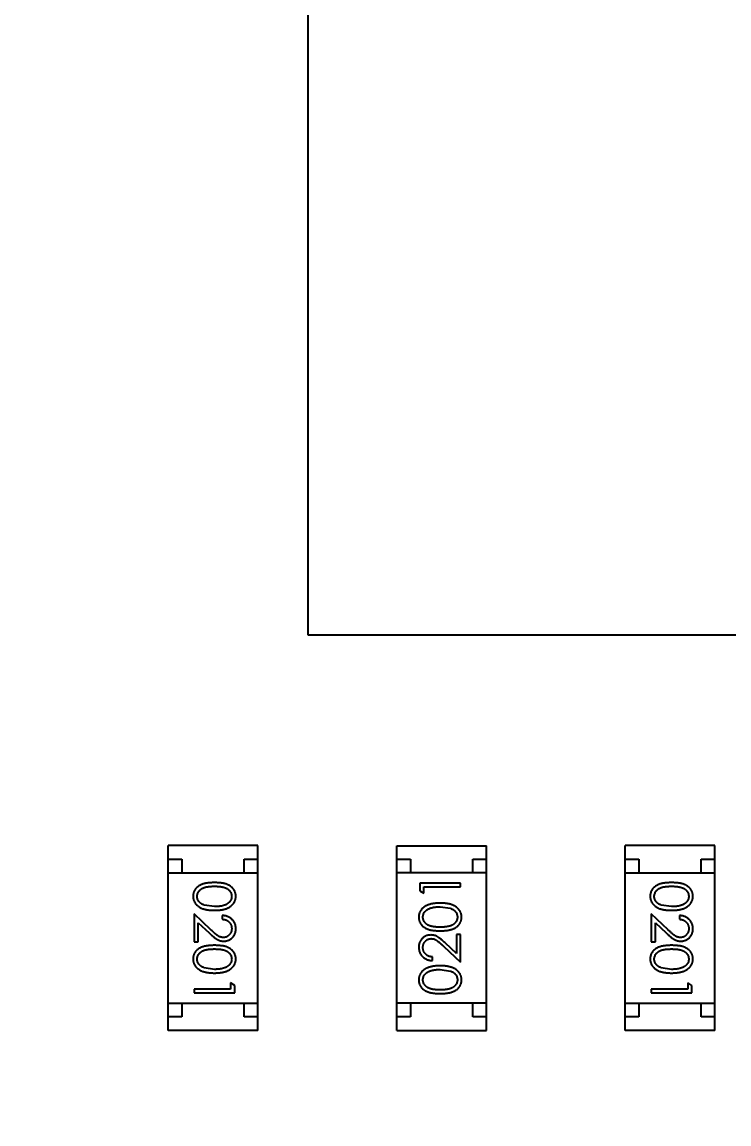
# Model space of a CAD drawing. Header units: inches. Extents: x -13 to 119, y -33 to 44.
# Drawn here: x 94.384 to 96.986, y 2.558 to 6.614 of the extents above; entities that cross this region are included whole.
import ezdxf

# ---------------------------------------------------------------- set-up
doc = ezdxf.new("R2010")
doc.units = ezdxf.units.IN
doc.header["$LTSCALE"] = 1.21
doc.header["$MEASUREMENT"] = 0
doc.header["$PDMODE"] = 3
doc.header["$PDSIZE"] = 0.3125
doc.layers.get('0').update_dxf_attribs({"linetype": 'CONTINUOUS'})
doc.layers.get('Defpoints').update_dxf_attribs({"linetype": 'CONTINUOUS'})
doc.layers.add('DIM', color=3, linetype='CONTINUOUS')
doc.styles.get("Standard").update_dxf_attribs({"font": 'txt', "width": 0.8})
doc.dimstyles.get("Standard").update_dxf_attribs({"dimtxt": 0.15625, "dimasz": 0.1875, "dimexe": 0.125, "dimexo": 0.0625, "dimgap": 0.09, "dimtad": 0, "dimtih": 1, "dimtoh": 1, "dimzin": 4, "dimdsep": 46, "dimtxsty": 'Standard', "dimblk": '_FILLED', "dimblk1": '_FILLED', "dimblk2": '_FILLED', "dimcen": 0.09, "dimazin": 1, "dimtp": 0.01, "dimtm": 0.01, "dimtfac": 1, "dimtofl": 0, "dimtmove": 0, "dimatfit": 3, "dimldrblk": '_FILLED', "dimfxl": 1, "dimtolj": 1, "dimtzin": 4, "dimarcsym": 0})

# ---------------------------------------------------------------- blocks, each defined once
blk = doc.blocks.new('_FILLED')
at = {"color": 0, "linetype": 'ByBlock'}
blk.add_solid([(0, 0), (-1, 0.1667), (-1, -0.1667)], dxfattribs=at)
blk = doc.blocks.new('*D26')
at = {"layer": 'Defpoints', "color": 0}
for p in [(87.6825, 22.6485), (108.0025, -8.1472), (108.0025, -17.2496)]:
    blk.add_point(p, dxfattribs=at)
at = {"layer": 'DIM', "color": 0, "lineweight": -2}
for p, q in [((87.6825, 22.586), (87.6825, -17.3746)), ((108.0025, -8.2097), (108.0025, -17.3746)), ((88.8825, -17.2496), (95.9125, -17.2496)), ((106.8025, -17.2496), (99.7725, -17.2496))]:
    blk.add_line(p, q, dxfattribs=at)
at = {"layer": 'DIM', "color": 0, "lineweight": -2, "xscale": 1.2, "yscale": 1.2, "zscale": 1.2, "rotation": 180}
blk.add_blockref('_FILLED', (87.6825, -17.2496), dxfattribs=at)
at = {"layer": 'DIM', "color": 0, "lineweight": -2, "xscale": 1.2, "yscale": 1.2, "zscale": 1.2}
blk.add_blockref('_FILLED', (108.0025, -17.2496), dxfattribs=at)
at = {"layer": 'DIM', "color": 0, "insert": (97.8425, -17.2496), "char_height": 1.2, "attachment_point": 5}
blk.add_mtext('\\A1;20.32', dxfattribs=at)

msp = doc.modelspace()

# ---------------------------------------------------------------- linework, layer by layer
at = {"color": 7, "linetype": 'Continuous'}
for p, q in [((95.4362, 9.3476), (95.4362, 4.3584)), ((95.4362, 4.3584), (102.0841, 4.3584)), ((94.9219, 2.9025), (94.9219, 3.5825)), ((95.2519, 3.5825), (94.9219, 3.5825)), ((95.2519, 2.9025), (95.2519, 3.5825)), ((95.7634, 3.5823), (96.0934, 3.5823)), ((95.7634, 2.9023), (95.7634, 3.5823)), ((96.0934, 2.9023), (96.0934, 3.5823)), ((96.9346, 3.5825), (96.6046, 3.5825)), ((96.6046, 2.9025), (96.6046, 3.5825)), ((96.9346, 2.9025), (96.9346, 3.5825)), ((94.9219, 3.5325), (94.9719, 3.5325)), ((94.9719, 3.5325), (94.9719, 3.4825)), ((95.2019, 3.5325), (95.2519, 3.5325)), ((95.2019, 3.4825), (95.2019, 3.5325)), ((95.7634, 3.5323), (95.8134, 3.5323)), ((95.8134, 3.5323), (95.8134, 3.4823)), ((96.0434, 3.5323), (96.0934, 3.5323)), ((96.0434, 3.4823), (96.0434, 3.5323)), ((96.6046, 3.5325), (96.6546, 3.5325)), ((96.6546, 3.5325), (96.6546, 3.4825)), ((96.8846, 3.5325), (96.9346, 3.5325)), ((96.8846, 3.4825), (96.8846, 3.5325)), ((94.9219, 3.4825), (95.2519, 3.4825)), ((96.0934, 3.4823), (95.7634, 3.4823)), ((96.6046, 3.4825), (96.9346, 3.4825)), ((95.9981, 3.4441), (95.8481, 3.4441)), ((95.8481, 3.4441), (95.8481, 3.4164)), ((95.8481, 3.4164), (95.8635, 3.4076)), ((95.8635, 3.4307), (95.9981, 3.4307)), ((95.8635, 3.4076), (95.8635, 3.4307)), ((95.9981, 3.4307), (95.9981, 3.4441)), ((95.0792, 3.2729), (95.0171, 3.3311)), ((95.0171, 3.3311), (95.0171, 3.2291)), ((95.0921, 3.358), (95.0544, 3.3637)), ((95.9231, 3.3576), (95.9608, 3.3519)), ((96.762, 3.2729), (96.6999, 3.3311)), ((96.6999, 3.3311), (96.6999, 3.2291)), ((96.7749, 3.358), (96.7372, 3.3637)), ((95.0325, 3.2989), (95.0726, 3.2614)), ((95.0325, 3.2291), (95.0325, 3.2989)), ((95.121, 3.3253), (95.121, 3.3118)), ((96.7153, 3.2989), (96.7553, 3.2614)), ((96.7153, 3.2291), (96.7153, 3.2989)), ((96.8037, 3.3253), (96.8037, 3.3118)), ((95.9981, 3.2557), (95.9827, 3.2557)), ((95.9827, 3.2557), (95.9827, 3.1859)), ((95.9981, 3.1537), (95.9981, 3.2557)), ((95.0171, 3.2291), (95.0325, 3.2291)), ((95.936, 3.2119), (95.9981, 3.1537)), ((95.9827, 3.1859), (95.9427, 3.2234)), ((96.6999, 3.2291), (96.7153, 3.2291)), ((95.8943, 3.1595), (95.8943, 3.173)), ((95.0921, 3.1272), (95.0544, 3.1329)), ((95.9231, 3.1268), (95.9608, 3.1211)), ((96.7749, 3.1272), (96.7372, 3.1329)), ((95.0171, 3.0541), (95.0171, 3.0407)), ((95.1518, 3.0541), (95.0171, 3.0541)), ((95.1671, 3.0684), (95.1518, 3.0772)), ((95.1518, 3.0772), (95.1518, 3.0541)), ((95.1671, 3.0407), (95.1671, 3.0684)), ((96.8345, 3.0541), (96.6999, 3.0541)), ((96.6999, 3.0541), (96.6999, 3.0407)), ((96.8499, 3.0684), (96.8345, 3.0772)), ((96.8345, 3.0772), (96.8345, 3.0541)), ((96.8499, 3.0407), (96.8499, 3.0684)), ((94.9219, 3.0025), (95.2519, 3.0025)), ((94.9719, 3.0025), (94.9719, 2.9525)), ((95.0171, 3.0407), (95.1671, 3.0407)), ((95.2019, 2.9525), (95.2019, 3.0025)), ((96.0934, 3.0023), (95.7634, 3.0023)), ((95.8134, 3.0023), (95.8134, 2.9523)), ((96.0434, 2.9523), (96.0434, 3.0023)), ((96.6046, 3.0025), (96.9346, 3.0025)), ((96.6546, 3.0025), (96.6546, 2.9525)), ((96.6999, 3.0407), (96.8499, 3.0407)), ((96.8846, 2.9525), (96.8846, 3.0025)), ((94.9719, 2.9525), (94.9219, 2.9525)), ((95.2519, 2.9525), (95.2019, 2.9525)), ((95.8134, 2.9523), (95.7634, 2.9523)), ((96.0934, 2.9523), (96.0434, 2.9523)), ((96.6546, 2.9525), (96.6046, 2.9525)), ((96.9346, 2.9525), (96.8846, 2.9525)), ((95.2519, 2.9025), (94.9219, 2.9025)), ((95.7634, 2.9023), (96.0934, 2.9023)), ((96.9346, 2.9025), (96.6046, 2.9025))]:
    msp.add_line(p, q, dxfattribs=at)
for points, knots in [([(95.0921, 3.4464), (95.0897, 3.4464), (95.0851, 3.4464), (95.0783, 3.4461), (95.0719, 3.4456), (95.066, 3.4449), (95.0605, 3.444), (95.0553, 3.4429), (95.0506, 3.4416), (95.0463, 3.4401), (95.0423, 3.4384), (95.0385, 3.4365), (95.0351, 3.4345), (95.0319, 3.4323), (95.0289, 3.43), (95.0262, 3.4276), (95.0237, 3.4249), (95.0215, 3.4221), (95.0196, 3.4192), (95.0179, 3.4162), (95.0165, 3.4131), (95.0153, 3.4099), (95.0144, 3.4066), (95.0138, 3.4033), (95.0134, 3.3998), (95.0133, 3.3975), (95.0133, 3.3963)], [0, 0, 0, 0, 0.068113, 0.132564, 0.193427, 0.250218, 0.303569, 0.353576, 0.400235, 0.443586, 0.484619, 0.524292, 0.56238, 0.599049, 0.63494, 0.669782, 0.704009, 0.737842, 0.771098, 0.803896, 0.836415, 0.868639, 0.900715, 0.933378, 0.966213, 1, 1, 1, 1]), ([(95.0287, 3.3958), (95.0288, 3.3975), (95.0289, 3.4008), (95.0302, 3.4057), (95.0323, 3.4104), (95.0347, 3.4142), (95.037, 3.417), (95.0389, 3.4191), (95.0411, 3.421), (95.0434, 3.4227), (95.0459, 3.4244), (95.0486, 3.4258), (95.0515, 3.4272), (95.0546, 3.4284), (95.058, 3.4295), (95.0618, 3.4305), (95.0659, 3.4312), (95.0704, 3.4319), (95.0753, 3.4324), (95.0806, 3.4327), (95.0863, 3.433), (95.0901, 3.433), (95.0921, 3.433)], [0, 0, 0, 0, 0.060034, 0.120278, 0.182348, 0.247919, 0.281641, 0.315701, 0.350322, 0.385703, 0.421819, 0.459196, 0.497866, 0.538301, 0.58121, 0.628183, 0.679403, 0.734699, 0.794074, 0.858416, 0.927049, 1, 1, 1, 1]), ([(95.171, 3.3963), (95.171, 3.3975), (95.1709, 3.3998), (95.1705, 3.4033), (95.1699, 3.4066), (95.1689, 3.4099), (95.1678, 3.4131), (95.1663, 3.4163), (95.1646, 3.4193), (95.1626, 3.4222), (95.1604, 3.425), (95.158, 3.4277), (95.1553, 3.4302), (95.1523, 3.4325), (95.1491, 3.4346), (95.1456, 3.4367), (95.1419, 3.4385), (95.138, 3.4402), (95.1337, 3.4417), (95.129, 3.4429), (95.1239, 3.4441), (95.1183, 3.4449), (95.1123, 3.4456), (95.106, 3.4461), (95.0992, 3.4464), (95.0945, 3.4464), (95.0921, 3.4464)], [0, 0, 0, 0, 0.033742, 0.066533, 0.099153, 0.13154, 0.164087, 0.196563, 0.229707, 0.263315, 0.297504, 0.331686, 0.366482, 0.4021, 0.438958, 0.476748, 0.515985, 0.556589, 0.599519, 0.645765, 0.695487, 0.748721, 0.805687, 0.866754, 0.931405, 1, 1, 1, 1]), ([(95.0921, 3.433), (95.0942, 3.433), (95.0981, 3.433), (95.1037, 3.4327), (95.109, 3.4324), (95.1139, 3.4318), (95.1184, 3.4312), (95.1226, 3.4304), (95.1263, 3.4295), (95.1297, 3.4284), (95.1329, 3.4272), (95.1358, 3.4258), (95.1385, 3.4243), (95.141, 3.4227), (95.1433, 3.4209), (95.1454, 3.419), (95.1474, 3.417), (95.1496, 3.4142), (95.152, 3.4104), (95.1541, 3.4057), (95.1553, 3.4008), (95.1555, 3.3975), (95.1556, 3.3958)], [0, 0, 0, 0, 0.073302, 0.142286, 0.206253, 0.266017, 0.321612, 0.372532, 0.419497, 0.462398, 0.502825, 0.541489, 0.579034, 0.615143, 0.650298, 0.684912, 0.718701, 0.752189, 0.817245, 0.879117, 0.939613, 1, 1, 1, 1]), ([(96.7748, 3.4464), (96.7724, 3.4464), (96.7678, 3.4464), (96.761, 3.4461), (96.7547, 3.4456), (96.7487, 3.4449), (96.7432, 3.444), (96.7381, 3.4429), (96.7333, 3.4416), (96.729, 3.4401), (96.725, 3.4384), (96.7213, 3.4365), (96.7178, 3.4345), (96.7146, 3.4323), (96.7116, 3.43), (96.7089, 3.4276), (96.7065, 3.4249), (96.7043, 3.4221), (96.7024, 3.4192), (96.7007, 3.4162), (96.6992, 3.4131), (96.6981, 3.4099), (96.6972, 3.4066), (96.6965, 3.4033), (96.6961, 3.3998), (96.6961, 3.3975), (96.696, 3.3963)], [0, 0, 0, 0, 0.068113, 0.132564, 0.193427, 0.250218, 0.303569, 0.353576, 0.400235, 0.443586, 0.484619, 0.524292, 0.56238, 0.599049, 0.63494, 0.669782, 0.704009, 0.737842, 0.771098, 0.803896, 0.836415, 0.868639, 0.900715, 0.933378, 0.966213, 1, 1, 1, 1]), ([(96.7114, 3.3958), (96.7115, 3.3975), (96.7117, 3.4008), (96.713, 3.4057), (96.7151, 3.4104), (96.7174, 3.4142), (96.7197, 3.417), (96.7217, 3.4191), (96.7238, 3.421), (96.7261, 3.4227), (96.7286, 3.4244), (96.7313, 3.4258), (96.7342, 3.4272), (96.7374, 3.4284), (96.7408, 3.4295), (96.7445, 3.4305), (96.7487, 3.4312), (96.7532, 3.4319), (96.7581, 3.4324), (96.7634, 3.4327), (96.769, 3.433), (96.7729, 3.433), (96.7749, 3.433)], [0, 0, 0, 0, 0.060034, 0.120278, 0.182348, 0.247919, 0.281641, 0.315701, 0.350322, 0.385703, 0.421819, 0.459196, 0.497866, 0.538301, 0.58121, 0.628183, 0.679403, 0.734699, 0.794074, 0.858416, 0.927049, 1, 1, 1, 1]), ([(96.8537, 3.3963), (96.8537, 3.3975), (96.8537, 3.3998), (96.8533, 3.4033), (96.8526, 3.4066), (96.8517, 3.4099), (96.8505, 3.4131), (96.8491, 3.4163), (96.8473, 3.4193), (96.8454, 3.4222), (96.8432, 3.425), (96.8407, 3.4277), (96.838, 3.4302), (96.835, 3.4325), (96.8318, 3.4346), (96.8284, 3.4367), (96.8247, 3.4385), (96.8207, 3.4402), (96.8164, 3.4417), (96.8117, 3.4429), (96.8066, 3.4441), (96.8011, 3.4449), (96.7951, 3.4456), (96.7887, 3.4461), (96.7819, 3.4464), (96.7772, 3.4464), (96.7748, 3.4464)], [0, 0, 0, 0, 0.033742, 0.066533, 0.099153, 0.13154, 0.164087, 0.196563, 0.229707, 0.263315, 0.297504, 0.331686, 0.366482, 0.4021, 0.438958, 0.476748, 0.515985, 0.556589, 0.599519, 0.645765, 0.695487, 0.748721, 0.805687, 0.866754, 0.931405, 1, 1, 1, 1]), ([(96.7749, 3.433), (96.7769, 3.433), (96.7808, 3.433), (96.7865, 3.4327), (96.7918, 3.4324), (96.7967, 3.4318), (96.8012, 3.4312), (96.8053, 3.4304), (96.8091, 3.4295), (96.8125, 3.4284), (96.8156, 3.4272), (96.8185, 3.4258), (96.8212, 3.4243), (96.8237, 3.4227), (96.826, 3.4209), (96.8282, 3.419), (96.8301, 3.417), (96.8324, 3.4142), (96.8347, 3.4104), (96.8369, 3.4057), (96.8381, 3.4008), (96.8383, 3.3975), (96.8384, 3.3958)], [0, 0, 0, 0, 0.073302, 0.142286, 0.206253, 0.266017, 0.321612, 0.372532, 0.419497, 0.462398, 0.502825, 0.541489, 0.579034, 0.615143, 0.650298, 0.684912, 0.718701, 0.752189, 0.817245, 0.879117, 0.939613, 1, 1, 1, 1]), ([(95.0133, 3.3963), (95.0133, 3.3951), (95.0134, 3.3927), (95.0138, 3.3892), (95.0145, 3.3858), (95.0154, 3.3824), (95.0166, 3.3792), (95.018, 3.376), (95.0198, 3.3729), (95.0218, 3.3699), (95.024, 3.367), (95.0266, 3.3642), (95.0293, 3.3616), (95.0324, 3.3592), (95.0357, 3.357), (95.0393, 3.3549), (95.0431, 3.353), (95.0471, 3.3512), (95.0515, 3.3496), (95.0563, 3.3483), (95.0613, 3.3471), (95.0668, 3.3461), (95.0726, 3.3454), (95.0788, 3.3449), (95.0853, 3.3446), (95.0898, 3.3445), (95.0921, 3.3445)], [0, 0, 0, 0, 0.033824, 0.067298, 0.10028, 0.133019, 0.165736, 0.198792, 0.232372, 0.266409, 0.301016, 0.336196, 0.371972, 0.408574, 0.446394, 0.485225, 0.525372, 0.567224, 0.611081, 0.65775, 0.70702, 0.759235, 0.814484, 0.873227, 0.934937, 1, 1, 1, 1]), ([(95.0544, 3.3637), (95.0534, 3.364), (95.0513, 3.3648), (95.0484, 3.3661), (95.0457, 3.3676), (95.0432, 3.3692), (95.0409, 3.371), (95.0387, 3.3728), (95.0368, 3.3748), (95.0346, 3.3776), (95.0322, 3.3813), (95.0302, 3.386), (95.0289, 3.3909), (95.0288, 3.3942), (95.0287, 3.3958)], [0, 0, 0, 0, 0.075949, 0.148549, 0.218996, 0.286119, 0.351826, 0.416074, 0.478265, 0.540325, 0.660405, 0.774606, 0.887187, 1, 1, 1, 1]), ([(95.0921, 3.3445), (95.0944, 3.3445), (95.0989, 3.3446), (95.1054, 3.3449), (95.1117, 3.3454), (95.1175, 3.3462), (95.123, 3.3471), (95.1281, 3.3483), (95.1328, 3.3497), (95.1373, 3.3513), (95.1413, 3.3531), (95.1452, 3.355), (95.1487, 3.3571), (95.1521, 3.3594), (95.1551, 3.3618), (95.1579, 3.3644), (95.1604, 3.3671), (95.1626, 3.37), (95.1646, 3.3729), (95.1663, 3.376), (95.1678, 3.3792), (95.1689, 3.3825), (95.1699, 3.3858), (95.1705, 3.3892), (95.1709, 3.3927), (95.171, 3.3951), (95.171, 3.3963)], [0, 0, 0, 0, 0.065278, 0.127205, 0.186168, 0.241675, 0.294115, 0.343609, 0.390387, 0.434463, 0.476646, 0.517002, 0.555936, 0.593716, 0.630057, 0.665601, 0.700745, 0.734917, 0.768681, 0.802087, 0.834849, 0.867433, 0.900138, 0.932806, 0.966212, 1, 1, 1, 1]), ([(95.1556, 3.3958), (95.1555, 3.3942), (95.1553, 3.3909), (95.1541, 3.3861), (95.152, 3.3814), (95.1496, 3.3777), (95.1473, 3.3748), (95.1453, 3.3727), (95.1431, 3.3708), (95.1406, 3.369), (95.1379, 3.3673), (95.135, 3.3657), (95.1318, 3.3643), (95.1284, 3.363), (95.1247, 3.3618), (95.1208, 3.3607), (95.1166, 3.3599), (95.1122, 3.3592), (95.1075, 3.3587), (95.1026, 3.3582), (95.0975, 3.358), (95.0939, 3.358), (95.0921, 3.358)], [0, 0, 0, 0, 0.059689, 0.119507, 0.181075, 0.246162, 0.279894, 0.314468, 0.350403, 0.387474, 0.426147, 0.466624, 0.508745, 0.553328, 0.600058, 0.649177, 0.700552, 0.754894, 0.811825, 0.871514, 0.934319, 1, 1, 1, 1]), ([(95.9232, 3.371), (95.9209, 3.371), (95.9164, 3.371), (95.9098, 3.3707), (95.9036, 3.3701), (95.8978, 3.3694), (95.8923, 3.3684), (95.8872, 3.3673), (95.8824, 3.3659), (95.878, 3.3643), (95.8739, 3.3624), (95.8701, 3.3605), (95.8665, 3.3584), (95.8632, 3.3562), (95.8602, 3.3538), (95.8574, 3.3512), (95.8549, 3.3485), (95.8527, 3.3456), (95.8507, 3.3426), (95.849, 3.3395), (95.8475, 3.3364), (95.8463, 3.3331), (95.8454, 3.3298), (95.8447, 3.3263), (95.8443, 3.3228), (95.8443, 3.3205), (95.8443, 3.3193)], [0, 0, 0, 0, 0.065278, 0.127205, 0.186168, 0.241675, 0.294115, 0.343609, 0.390387, 0.434463, 0.476646, 0.517002, 0.555936, 0.593716, 0.630057, 0.665601, 0.700745, 0.734917, 0.768681, 0.802087, 0.834849, 0.867433, 0.900138, 0.932806, 0.966212, 1, 1, 1, 1]), ([(96.002, 3.3193), (96.0019, 3.3205), (96.0019, 3.3228), (96.0015, 3.3264), (96.0008, 3.3298), (95.9999, 3.3331), (95.9987, 3.3364), (95.9972, 3.3396), (95.9955, 3.3427), (95.9935, 3.3457), (95.9912, 3.3486), (95.9887, 3.3513), (95.9859, 3.3539), (95.9829, 3.3563), (95.9796, 3.3586), (95.976, 3.3606), (95.9722, 3.3626), (95.9681, 3.3644), (95.9638, 3.366), (95.959, 3.3673), (95.9539, 3.3685), (95.9485, 3.3694), (95.9427, 3.3701), (95.9365, 3.3707), (95.9299, 3.371), (95.9255, 3.371), (95.9232, 3.371)], [0, 0, 0, 0, 0.033824, 0.067298, 0.10028, 0.133019, 0.165736, 0.198792, 0.232372, 0.266409, 0.301016, 0.336196, 0.371972, 0.408574, 0.446394, 0.485225, 0.525372, 0.567224, 0.611081, 0.65775, 0.70702, 0.759235, 0.814484, 0.873227, 0.934937, 1, 1, 1, 1]), ([(96.696, 3.3963), (96.6961, 3.3951), (96.6961, 3.3927), (96.6966, 3.3892), (96.6972, 3.3858), (96.6981, 3.3824), (96.6994, 3.3792), (96.7008, 3.376), (96.7025, 3.3729), (96.7045, 3.3699), (96.7068, 3.367), (96.7093, 3.3642), (96.7121, 3.3616), (96.7151, 3.3592), (96.7184, 3.357), (96.722, 3.3549), (96.7258, 3.353), (96.7299, 3.3512), (96.7343, 3.3496), (96.739, 3.3483), (96.7441, 3.3471), (96.7495, 3.3461), (96.7554, 3.3454), (96.7615, 3.3449), (96.7681, 3.3446), (96.7725, 3.3445), (96.7748, 3.3445)], [0, 0, 0, 0, 0.033824, 0.067298, 0.10028, 0.133019, 0.165736, 0.198792, 0.232372, 0.266409, 0.301016, 0.336196, 0.371972, 0.408574, 0.446394, 0.485225, 0.525372, 0.567224, 0.611081, 0.65775, 0.70702, 0.759235, 0.814484, 0.873227, 0.934937, 1, 1, 1, 1]), ([(96.7372, 3.3637), (96.7361, 3.364), (96.7341, 3.3648), (96.7312, 3.3661), (96.7284, 3.3676), (96.7259, 3.3692), (96.7236, 3.371), (96.7215, 3.3728), (96.7195, 3.3748), (96.7173, 3.3776), (96.7149, 3.3813), (96.713, 3.386), (96.7116, 3.3909), (96.7115, 3.3942), (96.7114, 3.3958)], [0, 0, 0, 0, 0.075949, 0.148549, 0.218996, 0.286119, 0.351826, 0.416074, 0.478265, 0.540325, 0.660405, 0.774606, 0.887187, 1, 1, 1, 1]), ([(96.7748, 3.3445), (96.7771, 3.3445), (96.7816, 3.3446), (96.7882, 3.3449), (96.7944, 3.3454), (96.8002, 3.3462), (96.8057, 3.3471), (96.8108, 3.3483), (96.8156, 3.3497), (96.82, 3.3513), (96.8241, 3.3531), (96.8279, 3.355), (96.8315, 3.3571), (96.8348, 3.3594), (96.8378, 3.3618), (96.8406, 3.3644), (96.8431, 3.3671), (96.8453, 3.37), (96.8473, 3.3729), (96.849, 3.376), (96.8505, 3.3792), (96.8517, 3.3825), (96.8526, 3.3858), (96.8533, 3.3892), (96.8537, 3.3927), (96.8537, 3.3951), (96.8537, 3.3963)], [0, 0, 0, 0, 0.065278, 0.127205, 0.186168, 0.241675, 0.294115, 0.343609, 0.390387, 0.434463, 0.476646, 0.517002, 0.555936, 0.593716, 0.630057, 0.665601, 0.700745, 0.734917, 0.768681, 0.802087, 0.834849, 0.867433, 0.900138, 0.932806, 0.966212, 1, 1, 1, 1]), ([(96.8384, 3.3958), (96.8383, 3.3942), (96.8381, 3.3909), (96.8369, 3.3861), (96.8347, 3.3814), (96.8324, 3.3777), (96.8301, 3.3748), (96.8281, 3.3727), (96.8259, 3.3708), (96.8234, 3.369), (96.8207, 3.3673), (96.8177, 3.3657), (96.8145, 3.3643), (96.8111, 3.363), (96.8074, 3.3618), (96.8035, 3.3607), (96.7994, 3.3599), (96.795, 3.3592), (96.7903, 3.3587), (96.7854, 3.3582), (96.7802, 3.358), (96.7767, 3.358), (96.7749, 3.358)], [0, 0, 0, 0, 0.059689, 0.119507, 0.181075, 0.246162, 0.279894, 0.314468, 0.350403, 0.387474, 0.426147, 0.466624, 0.508745, 0.553328, 0.600058, 0.649177, 0.700552, 0.754894, 0.811825, 0.871514, 0.934319, 1, 1, 1, 1]), ([(95.8597, 3.3197), (95.8597, 3.3214), (95.8599, 3.3246), (95.8612, 3.3295), (95.8633, 3.3342), (95.8656, 3.3379), (95.8679, 3.3408), (95.8699, 3.3428), (95.8722, 3.3448), (95.8746, 3.3466), (95.8774, 3.3483), (95.8803, 3.3498), (95.8835, 3.3513), (95.8869, 3.3526), (95.8906, 3.3537), (95.8945, 3.3548), (95.8986, 3.3556), (95.9031, 3.3564), (95.9077, 3.3569), (95.9126, 3.3573), (95.9178, 3.3575), (95.9213, 3.3576), (95.9231, 3.3576)], [0, 0, 0, 0, 0.059689, 0.119507, 0.181075, 0.246162, 0.279894, 0.314468, 0.350403, 0.387474, 0.426147, 0.466624, 0.508745, 0.553328, 0.600058, 0.649177, 0.700552, 0.754894, 0.811825, 0.871514, 0.934319, 1, 1, 1, 1]), ([(95.9608, 3.3519), (95.9619, 3.3515), (95.9639, 3.3508), (95.9669, 3.3494), (95.9696, 3.348), (95.9721, 3.3464), (95.9744, 3.3446), (95.9766, 3.3428), (95.9785, 3.3408), (95.9807, 3.3379), (95.9831, 3.3343), (95.9851, 3.3296), (95.9864, 3.3247), (95.9865, 3.3214), (95.9866, 3.3197)], [0, 0, 0, 0, 0.075949, 0.148549, 0.218996, 0.286119, 0.351826, 0.416074, 0.478265, 0.540325, 0.660405, 0.774606, 0.887187, 1, 1, 1, 1]), ([(95.171, 3.2764), (95.171, 3.278), (95.1709, 3.2813), (95.1702, 3.2862), (95.1691, 3.2908), (95.1676, 3.2952), (95.1656, 3.2994), (95.1631, 3.3035), (95.1603, 3.3073), (95.157, 3.3108), (95.1534, 3.3141), (95.1495, 3.317), (95.1453, 3.3194), (95.1409, 3.3214), (95.1363, 3.3231), (95.1314, 3.3242), (95.1263, 3.325), (95.1228, 3.3252), (95.121, 3.3253)], [0, 0, 0, 0, 0.06445, 0.126725, 0.187421, 0.247417, 0.306749, 0.366595, 0.427749, 0.490235, 0.553031, 0.614805, 0.676505, 0.738096, 0.801021, 0.864897, 0.931209, 1, 1, 1, 1]), ([(95.121, 3.3118), (95.1223, 3.3117), (95.1249, 3.3114), (95.1287, 3.3107), (95.1323, 3.3098), (95.1356, 3.3085), (95.1387, 3.307), (95.1415, 3.3053), (95.1442, 3.3033), (95.1465, 3.301), (95.1487, 3.2986), (95.1505, 3.2959), (95.1521, 3.2932), (95.1534, 3.2902), (95.1544, 3.2871), (95.1551, 3.2839), (95.1555, 3.2805), (95.1556, 3.2782), (95.1556, 3.2771)], [0, 0, 0, 0, 0.073648, 0.143686, 0.210962, 0.275557, 0.338064, 0.399311, 0.4594, 0.51934, 0.579024, 0.637809, 0.695959, 0.754122, 0.813113, 0.873453, 0.935561, 1, 1, 1, 1]), ([(95.8443, 3.3193), (95.8443, 3.3181), (95.8443, 3.3158), (95.8447, 3.3123), (95.8454, 3.3089), (95.8463, 3.3056), (95.8475, 3.3024), (95.849, 3.2993), (95.8507, 3.2963), (95.8526, 3.2933), (95.8548, 3.2905), (95.8573, 3.2878), (95.86, 3.2854), (95.863, 3.2831), (95.8662, 3.2809), (95.8696, 3.2789), (95.8733, 3.2771), (95.8773, 3.2754), (95.8816, 3.2739), (95.8863, 3.2726), (95.8914, 3.2715), (95.897, 3.2707), (95.9029, 3.27), (95.9093, 3.2695), (95.9161, 3.2692), (95.9208, 3.2691), (95.9232, 3.2691)], [0, 0, 0, 0, 0.033742, 0.066533, 0.099153, 0.13154, 0.164087, 0.196563, 0.229707, 0.263315, 0.297504, 0.331686, 0.366482, 0.4021, 0.438958, 0.476748, 0.515985, 0.556589, 0.599519, 0.645765, 0.695487, 0.748721, 0.805687, 0.866754, 0.931405, 1, 1, 1, 1]), ([(95.9231, 3.2826), (95.9211, 3.2826), (95.9172, 3.2826), (95.9115, 3.2829), (95.9063, 3.2832), (95.9014, 3.2837), (95.8968, 3.2843), (95.8927, 3.2852), (95.8889, 3.2861), (95.8855, 3.2872), (95.8824, 3.2884), (95.8795, 3.2897), (95.8768, 3.2912), (95.8743, 3.2929), (95.872, 3.2946), (95.8698, 3.2965), (95.8679, 3.2985), (95.8656, 3.3014), (95.8633, 3.3051), (95.8611, 3.3098), (95.8599, 3.3147), (95.8597, 3.3181), (95.8597, 3.3197)], [0, 0, 0, 0, 0.073302, 0.142286, 0.206253, 0.266017, 0.321612, 0.372532, 0.419497, 0.462398, 0.502825, 0.541489, 0.579034, 0.615143, 0.650298, 0.684912, 0.718701, 0.752189, 0.817245, 0.879117, 0.939613, 1, 1, 1, 1]), ([(95.9866, 3.3197), (95.9865, 3.3181), (95.9863, 3.3148), (95.985, 3.3099), (95.983, 3.3052), (95.9806, 3.3014), (95.9783, 3.2985), (95.9764, 3.2965), (95.9742, 3.2946), (95.9719, 3.2928), (95.9694, 3.2912), (95.9667, 3.2897), (95.9638, 3.2884), (95.9607, 3.2871), (95.9572, 3.286), (95.9535, 3.2851), (95.9493, 3.2843), (95.9448, 3.2837), (95.9399, 3.2832), (95.9347, 3.2829), (95.929, 3.2826), (95.9251, 3.2826), (95.9231, 3.2826)], [0, 0, 0, 0, 0.060034, 0.120278, 0.182348, 0.247919, 0.281641, 0.315701, 0.350322, 0.385703, 0.421819, 0.459196, 0.497866, 0.538301, 0.58121, 0.628183, 0.679403, 0.734699, 0.794074, 0.858416, 0.927049, 1, 1, 1, 1]), ([(95.9232, 3.2691), (95.9256, 3.2691), (95.9302, 3.2692), (95.937, 3.2695), (95.9433, 3.27), (95.9493, 3.2707), (95.9548, 3.2716), (95.9599, 3.2726), (95.9647, 3.274), (95.969, 3.2755), (95.973, 3.2772), (95.9767, 3.279), (95.9802, 3.281), (95.9834, 3.2832), (95.9864, 3.2855), (95.9891, 3.288), (95.9915, 3.2907), (95.9937, 3.2934), (95.9957, 3.2964), (95.9973, 3.2994), (95.9988, 3.3025), (95.9999, 3.3057), (96.0008, 3.3089), (96.0015, 3.3123), (96.0019, 3.3158), (96.0019, 3.3181), (96.002, 3.3193)], [0, 0, 0, 0, 0.068113, 0.132564, 0.193427, 0.250218, 0.303569, 0.353576, 0.400235, 0.443586, 0.484619, 0.524292, 0.56238, 0.599049, 0.63494, 0.669782, 0.704009, 0.737842, 0.771098, 0.803896, 0.836415, 0.868639, 0.900715, 0.933378, 0.966213, 1, 1, 1, 1]), ([(96.8537, 3.2764), (96.8537, 3.278), (96.8536, 3.2813), (96.853, 3.2862), (96.8518, 3.2908), (96.8503, 3.2952), (96.8483, 3.2994), (96.8459, 3.3035), (96.843, 3.3073), (96.8397, 3.3108), (96.8361, 3.3141), (96.8322, 3.317), (96.8281, 3.3194), (96.8237, 3.3214), (96.819, 3.3231), (96.8141, 3.3242), (96.809, 3.325), (96.8055, 3.3252), (96.8037, 3.3253)], [0, 0, 0, 0, 0.06445, 0.126725, 0.187421, 0.247417, 0.306749, 0.366595, 0.427749, 0.490235, 0.553031, 0.614805, 0.676505, 0.738096, 0.801021, 0.864897, 0.931209, 1, 1, 1, 1]), ([(96.8037, 3.3118), (96.8051, 3.3117), (96.8077, 3.3114), (96.8115, 3.3107), (96.815, 3.3098), (96.8183, 3.3085), (96.8214, 3.307), (96.8243, 3.3053), (96.8269, 3.3033), (96.8293, 3.301), (96.8314, 3.2986), (96.8333, 3.2959), (96.8349, 3.2932), (96.8361, 3.2902), (96.8371, 3.2871), (96.8378, 3.2839), (96.8383, 3.2805), (96.8383, 3.2782), (96.8384, 3.2771)], [0, 0, 0, 0, 0.073648, 0.143686, 0.210962, 0.275557, 0.338064, 0.399311, 0.4594, 0.51934, 0.579024, 0.637809, 0.695959, 0.754122, 0.813113, 0.873453, 0.935561, 1, 1, 1, 1]), ([(95.0726, 3.2614), (95.0741, 3.26), (95.0771, 3.2572), (95.0814, 3.2533), (95.0856, 3.2497), (95.0895, 3.2465), (95.0931, 3.2436), (95.0965, 3.2412), (95.0996, 3.2391), (95.1034, 3.2367), (95.1082, 3.2344), (95.1141, 3.2325), (95.1202, 3.2313), (95.1243, 3.2311), (95.1264, 3.2311)], [0, 0, 0, 0, 0.09953, 0.192079, 0.277712, 0.357454, 0.429648, 0.495771, 0.555538, 0.608657, 0.707578, 0.804328, 0.901298, 1, 1, 1, 1]), ([(95.1252, 3.2445), (95.1236, 3.2446), (95.1203, 3.2447), (95.1155, 3.2457), (95.1109, 3.2474), (95.1071, 3.2494), (95.104, 3.2515), (95.1013, 3.2534), (95.0984, 3.2557), (95.0951, 3.2584), (95.0915, 3.2614), (95.0877, 3.2649), (95.0835, 3.2687), (95.0807, 3.2715), (95.0792, 3.2729)], [0, 0, 0, 0, 0.088014, 0.174976, 0.2638, 0.355443, 0.406413, 0.465519, 0.533076, 0.609353, 0.693899, 0.787171, 0.889197, 1, 1, 1, 1]), ([(95.1556, 3.2771), (95.1556, 3.2759), (95.1555, 3.2737), (95.1551, 3.2705), (95.1544, 3.2674), (95.1534, 3.2644), (95.1521, 3.2616), (95.1506, 3.2589), (95.1487, 3.2563), (95.1467, 3.2539), (95.1444, 3.2517), (95.142, 3.2498), (95.1394, 3.2482), (95.1368, 3.2468), (95.1341, 3.2458), (95.1312, 3.2451), (95.1282, 3.2446), (95.1262, 3.2445), (95.1252, 3.2445)], [0, 0, 0, 0, 0.068027, 0.133505, 0.19695, 0.26027, 0.322741, 0.384982, 0.448465, 0.513424, 0.578224, 0.640011, 0.700094, 0.760067, 0.819012, 0.877878, 0.938035, 1, 1, 1, 1]), ([(95.1264, 3.2311), (95.1279, 3.2311), (95.1308, 3.2312), (95.1351, 3.2318), (95.1393, 3.2328), (95.1433, 3.2341), (95.1471, 3.2359), (95.1508, 3.2381), (95.1544, 3.2406), (95.1578, 3.2435), (95.1609, 3.2467), (95.1636, 3.2503), (95.1659, 3.254), (95.1678, 3.258), (95.1692, 3.2623), (95.1702, 3.2668), (95.1709, 3.2715), (95.171, 3.2747), (95.171, 3.2764)], [0, 0, 0, 0, 0.06271, 0.123347, 0.183401, 0.242828, 0.302097, 0.36242, 0.423725, 0.487032, 0.550491, 0.612709, 0.674265, 0.73617, 0.799211, 0.863483, 0.930525, 1, 1, 1, 1]), ([(95.8889, 3.2537), (95.8874, 3.2537), (95.8845, 3.2536), (95.8802, 3.253), (95.876, 3.252), (95.872, 3.2507), (95.8681, 3.2489), (95.8644, 3.2467), (95.8609, 3.2442), (95.8575, 3.2412), (95.8544, 3.238), (95.8517, 3.2345), (95.8494, 3.2308), (95.8475, 3.2268), (95.8461, 3.2225), (95.845, 3.218), (95.8444, 3.2133), (95.8443, 3.2101), (95.8443, 3.2084)], [0, 0, 0, 0, 0.06271, 0.123347, 0.183401, 0.242828, 0.302097, 0.36242, 0.423725, 0.487032, 0.550491, 0.612709, 0.674265, 0.73617, 0.799211, 0.863483, 0.930525, 1, 1, 1, 1]), ([(95.9427, 3.2234), (95.9411, 3.2248), (95.9382, 3.2276), (95.9338, 3.2315), (95.9297, 3.2351), (95.9258, 3.2383), (95.9222, 3.2412), (95.9188, 3.2436), (95.9156, 3.2457), (95.9118, 3.2481), (95.9071, 3.2504), (95.9012, 3.2523), (95.8951, 3.2535), (95.891, 3.2537), (95.8889, 3.2537)], [0, 0, 0, 0, 0.09953, 0.192079, 0.277712, 0.357454, 0.429648, 0.495771, 0.555538, 0.608657, 0.707578, 0.804328, 0.901298, 1, 1, 1, 1]), ([(96.7553, 3.2614), (96.7569, 3.26), (96.7598, 3.2572), (96.7642, 3.2533), (96.7683, 3.2497), (96.7722, 3.2465), (96.7758, 3.2436), (96.7792, 3.2412), (96.7824, 3.2391), (96.7862, 3.2367), (96.7909, 3.2344), (96.7968, 3.2325), (96.8029, 3.2313), (96.8071, 3.2311), (96.8091, 3.2311)], [0, 0, 0, 0, 0.09953, 0.192079, 0.277712, 0.357454, 0.429648, 0.495771, 0.555538, 0.608657, 0.707578, 0.804328, 0.901298, 1, 1, 1, 1]), ([(96.8079, 3.2445), (96.8063, 3.2446), (96.8031, 3.2447), (96.7983, 3.2457), (96.7936, 3.2474), (96.7898, 3.2494), (96.7867, 3.2515), (96.784, 3.2534), (96.7811, 3.2557), (96.7778, 3.2584), (96.7743, 3.2614), (96.7704, 3.2649), (96.7663, 3.2687), (96.7635, 3.2715), (96.762, 3.2729)], [0, 0, 0, 0, 0.088014, 0.174976, 0.2638, 0.355443, 0.406413, 0.465519, 0.533076, 0.609353, 0.693899, 0.787171, 0.889197, 1, 1, 1, 1]), ([(96.8384, 3.2771), (96.8383, 3.2759), (96.8383, 3.2737), (96.8378, 3.2705), (96.8371, 3.2674), (96.8362, 3.2644), (96.8349, 3.2616), (96.8333, 3.2589), (96.8315, 3.2563), (96.8294, 3.2539), (96.8271, 3.2517), (96.8247, 3.2498), (96.8222, 3.2482), (96.8196, 3.2468), (96.8168, 3.2458), (96.8139, 3.2451), (96.811, 3.2446), (96.809, 3.2445), (96.8079, 3.2445)], [0, 0, 0, 0, 0.068027, 0.133505, 0.19695, 0.26027, 0.322741, 0.384982, 0.448465, 0.513424, 0.578224, 0.640011, 0.700094, 0.760067, 0.819012, 0.877878, 0.938035, 1, 1, 1, 1]), ([(96.8091, 3.2311), (96.8106, 3.2311), (96.8136, 3.2312), (96.8179, 3.2318), (96.822, 3.2328), (96.826, 3.2341), (96.8299, 3.2359), (96.8336, 3.2381), (96.8371, 3.2406), (96.8405, 3.2435), (96.8436, 3.2467), (96.8463, 3.2503), (96.8486, 3.254), (96.8505, 3.258), (96.852, 3.2623), (96.853, 3.2668), (96.8536, 3.2715), (96.8537, 3.2747), (96.8537, 3.2764)], [0, 0, 0, 0, 0.06271, 0.123347, 0.183401, 0.242828, 0.302097, 0.36242, 0.423725, 0.487032, 0.550491, 0.612709, 0.674265, 0.73617, 0.799211, 0.863483, 0.930525, 1, 1, 1, 1]), ([(95.0921, 3.2157), (95.0897, 3.2157), (95.0851, 3.2156), (95.0783, 3.2153), (95.0719, 3.2148), (95.066, 3.2141), (95.0605, 3.2132), (95.0553, 3.2122), (95.0506, 3.2108), (95.0463, 3.2093), (95.0423, 3.2076), (95.0385, 3.2058), (95.0351, 3.2038), (95.0319, 3.2016), (95.0289, 3.1993), (95.0262, 3.1968), (95.0237, 3.1941), (95.0215, 3.1914), (95.0196, 3.1884), (95.0179, 3.1854), (95.0165, 3.1823), (95.0153, 3.1791), (95.0144, 3.1758), (95.0138, 3.1725), (95.0134, 3.169), (95.0133, 3.1667), (95.0133, 3.1655)], [0, 0, 0, 0, 0.068113, 0.132564, 0.193427, 0.250218, 0.303569, 0.353576, 0.400235, 0.443586, 0.484619, 0.524292, 0.56238, 0.599049, 0.63494, 0.669782, 0.704009, 0.737842, 0.771098, 0.803896, 0.836415, 0.868639, 0.900715, 0.933378, 0.966213, 1, 1, 1, 1]), ([(95.171, 3.1655), (95.171, 3.1667), (95.1709, 3.169), (95.1705, 3.1725), (95.1699, 3.1759), (95.1689, 3.1792), (95.1678, 3.1824), (95.1663, 3.1855), (95.1646, 3.1885), (95.1626, 3.1915), (95.1604, 3.1943), (95.158, 3.1969), (95.1553, 3.1994), (95.1523, 3.2017), (95.1491, 3.2039), (95.1456, 3.2059), (95.1419, 3.2077), (95.138, 3.2094), (95.1337, 3.2109), (95.129, 3.2122), (95.1239, 3.2133), (95.1183, 3.2141), (95.1123, 3.2148), (95.106, 3.2153), (95.0992, 3.2156), (95.0945, 3.2157), (95.0921, 3.2157)], [0, 0, 0, 0, 0.033742, 0.066533, 0.099153, 0.13154, 0.164087, 0.196563, 0.229707, 0.263315, 0.297504, 0.331686, 0.366482, 0.4021, 0.438958, 0.476748, 0.515985, 0.556589, 0.599519, 0.645765, 0.695487, 0.748721, 0.805687, 0.866754, 0.931405, 1, 1, 1, 1]), ([(95.8443, 3.2084), (95.8443, 3.2068), (95.8444, 3.2035), (95.8451, 3.1986), (95.8462, 3.194), (95.8477, 3.1896), (95.8497, 3.1854), (95.8521, 3.1813), (95.855, 3.1775), (95.8583, 3.174), (95.8619, 3.1707), (95.8658, 3.1678), (95.87, 3.1654), (95.8744, 3.1634), (95.879, 3.1617), (95.8839, 3.1606), (95.889, 3.1598), (95.8925, 3.1596), (95.8943, 3.1595)], [0, 0, 0, 0, 0.06445, 0.126725, 0.187421, 0.247417, 0.306749, 0.366595, 0.427749, 0.490235, 0.553031, 0.614805, 0.676505, 0.738096, 0.801021, 0.864897, 0.931209, 1, 1, 1, 1]), ([(95.8597, 3.2077), (95.8597, 3.2089), (95.8597, 3.2111), (95.8602, 3.2143), (95.8609, 3.2174), (95.8619, 3.2204), (95.8631, 3.2232), (95.8647, 3.2259), (95.8665, 3.2285), (95.8686, 3.2309), (95.8709, 3.2331), (95.8733, 3.235), (95.8758, 3.2366), (95.8785, 3.238), (95.8812, 3.239), (95.8841, 3.2397), (95.887, 3.2402), (95.889, 3.2402), (95.8901, 3.2403)], [0, 0, 0, 0, 0.068027, 0.133505, 0.19695, 0.26027, 0.322741, 0.384982, 0.448465, 0.513424, 0.578224, 0.640011, 0.700094, 0.760067, 0.819012, 0.877878, 0.938035, 1, 1, 1, 1]), ([(95.8943, 3.173), (95.8929, 3.1731), (95.8903, 3.1733), (95.8866, 3.1741), (95.883, 3.175), (95.8797, 3.1763), (95.8766, 3.1778), (95.8737, 3.1795), (95.8711, 3.1815), (95.8687, 3.1838), (95.8666, 3.1862), (95.8647, 3.1889), (95.8632, 3.1916), (95.8619, 3.1946), (95.8609, 3.1976), (95.8602, 3.2009), (95.8597, 3.2043), (95.8597, 3.2066), (95.8597, 3.2077)], [0, 0, 0, 0, 0.073648, 0.143686, 0.210962, 0.275557, 0.338064, 0.399311, 0.4594, 0.51934, 0.579024, 0.637809, 0.695959, 0.754122, 0.813113, 0.873453, 0.935561, 1, 1, 1, 1]), ([(95.8901, 3.2403), (95.8917, 3.2402), (95.8949, 3.2401), (95.8997, 3.2391), (95.9044, 3.2373), (95.9082, 3.2354), (95.9113, 3.2333), (95.914, 3.2314), (95.9169, 3.2291), (95.9202, 3.2264), (95.9237, 3.2234), (95.9276, 3.2199), (95.9317, 3.216), (95.9346, 3.2133), (95.936, 3.2119)], [0, 0, 0, 0, 0.088014, 0.174976, 0.2638, 0.355443, 0.406413, 0.465519, 0.533076, 0.609353, 0.693899, 0.787171, 0.889197, 1, 1, 1, 1]), ([(96.7748, 3.2157), (96.7724, 3.2157), (96.7678, 3.2156), (96.761, 3.2153), (96.7547, 3.2148), (96.7487, 3.2141), (96.7432, 3.2132), (96.7381, 3.2122), (96.7333, 3.2108), (96.729, 3.2093), (96.725, 3.2076), (96.7213, 3.2058), (96.7178, 3.2038), (96.7146, 3.2016), (96.7116, 3.1993), (96.7089, 3.1968), (96.7065, 3.1941), (96.7043, 3.1914), (96.7024, 3.1884), (96.7007, 3.1854), (96.6992, 3.1823), (96.6981, 3.1791), (96.6972, 3.1758), (96.6965, 3.1725), (96.6961, 3.169), (96.6961, 3.1667), (96.696, 3.1655)], [0, 0, 0, 0, 0.068113, 0.132564, 0.193427, 0.250218, 0.303569, 0.353576, 0.400235, 0.443586, 0.484619, 0.524292, 0.56238, 0.599049, 0.63494, 0.669782, 0.704009, 0.737842, 0.771098, 0.803896, 0.836415, 0.868639, 0.900715, 0.933378, 0.966213, 1, 1, 1, 1]), ([(96.8537, 3.1655), (96.8537, 3.1667), (96.8537, 3.169), (96.8533, 3.1725), (96.8526, 3.1759), (96.8517, 3.1792), (96.8505, 3.1824), (96.8491, 3.1855), (96.8473, 3.1885), (96.8454, 3.1915), (96.8432, 3.1943), (96.8407, 3.1969), (96.838, 3.1994), (96.835, 3.2017), (96.8318, 3.2039), (96.8284, 3.2059), (96.8247, 3.2077), (96.8207, 3.2094), (96.8164, 3.2109), (96.8117, 3.2122), (96.8066, 3.2133), (96.8011, 3.2141), (96.7951, 3.2148), (96.7887, 3.2153), (96.7819, 3.2156), (96.7772, 3.2157), (96.7748, 3.2157)], [0, 0, 0, 0, 0.033742, 0.066533, 0.099153, 0.13154, 0.164087, 0.196563, 0.229707, 0.263315, 0.297504, 0.331686, 0.366482, 0.4021, 0.438958, 0.476748, 0.515985, 0.556589, 0.599519, 0.645765, 0.695487, 0.748721, 0.805687, 0.866754, 0.931405, 1, 1, 1, 1]), ([(95.0133, 3.1655), (95.0133, 3.1643), (95.0134, 3.162), (95.0138, 3.1584), (95.0145, 3.155), (95.0154, 3.1517), (95.0166, 3.1484), (95.018, 3.1452), (95.0198, 3.1421), (95.0218, 3.1391), (95.024, 3.1362), (95.0266, 3.1335), (95.0293, 3.1309), (95.0324, 3.1285), (95.0357, 3.1262), (95.0393, 3.1241), (95.0431, 3.1222), (95.0471, 3.1204), (95.0515, 3.1188), (95.0563, 3.1175), (95.0613, 3.1163), (95.0668, 3.1154), (95.0726, 3.1147), (95.0788, 3.1141), (95.0853, 3.1138), (95.0898, 3.1138), (95.0921, 3.1137)], [0, 0, 0, 0, 0.033824, 0.067298, 0.10028, 0.133019, 0.165736, 0.198792, 0.232372, 0.266409, 0.301016, 0.336196, 0.371972, 0.408574, 0.446394, 0.485225, 0.525372, 0.567224, 0.611081, 0.65775, 0.70702, 0.759235, 0.814484, 0.873227, 0.934937, 1, 1, 1, 1]), ([(95.0287, 3.1651), (95.0288, 3.1667), (95.0289, 3.17), (95.0302, 3.1749), (95.0323, 3.1796), (95.0347, 3.1834), (95.037, 3.1863), (95.0389, 3.1883), (95.0411, 3.1902), (95.0434, 3.192), (95.0459, 3.1936), (95.0486, 3.1951), (95.0515, 3.1964), (95.0546, 3.1977), (95.058, 3.1988), (95.0618, 3.1997), (95.0659, 3.2004), (95.0704, 3.2011), (95.0753, 3.2016), (95.0806, 3.2019), (95.0863, 3.2022), (95.0901, 3.2022), (95.0921, 3.2022)], [0, 0, 0, 0, 0.060034, 0.120278, 0.182348, 0.247919, 0.281641, 0.315701, 0.350322, 0.385703, 0.421819, 0.459196, 0.497866, 0.538301, 0.58121, 0.628183, 0.679403, 0.734699, 0.794074, 0.858416, 0.927049, 1, 1, 1, 1]), ([(95.0544, 3.1329), (95.0534, 3.1333), (95.0513, 3.134), (95.0484, 3.1354), (95.0457, 3.1368), (95.0432, 3.1384), (95.0409, 3.1402), (95.0387, 3.142), (95.0368, 3.144), (95.0346, 3.1468), (95.0322, 3.1505), (95.0302, 3.1552), (95.0289, 3.1601), (95.0288, 3.1634), (95.0287, 3.1651)], [0, 0, 0, 0, 0.075949, 0.148549, 0.218996, 0.286119, 0.351826, 0.416074, 0.478265, 0.540325, 0.660405, 0.774606, 0.887187, 1, 1, 1, 1]), ([(95.0921, 3.2022), (95.0942, 3.2022), (95.0981, 3.2022), (95.1037, 3.2019), (95.109, 3.2016), (95.1139, 3.2011), (95.1184, 3.2005), (95.1226, 3.1996), (95.1263, 3.1987), (95.1297, 3.1976), (95.1329, 3.1964), (95.1358, 3.195), (95.1385, 3.1935), (95.141, 3.1919), (95.1433, 3.1902), (95.1454, 3.1883), (95.1474, 3.1863), (95.1496, 3.1834), (95.152, 3.1797), (95.1541, 3.175), (95.1553, 3.1701), (95.1555, 3.1667), (95.1556, 3.1651)], [0, 0, 0, 0, 0.073302, 0.142286, 0.206253, 0.266017, 0.321612, 0.372532, 0.419497, 0.462398, 0.502825, 0.541489, 0.579034, 0.615143, 0.650298, 0.684912, 0.718701, 0.752189, 0.817245, 0.879117, 0.939613, 1, 1, 1, 1]), ([(95.0921, 3.1137), (95.0944, 3.1138), (95.0989, 3.1138), (95.1054, 3.1141), (95.1117, 3.1147), (95.1175, 3.1154), (95.123, 3.1164), (95.1281, 3.1175), (95.1328, 3.1189), (95.1373, 3.1205), (95.1413, 3.1224), (95.1452, 3.1243), (95.1487, 3.1264), (95.1521, 3.1286), (95.1551, 3.131), (95.1579, 3.1336), (95.1604, 3.1363), (95.1626, 3.1392), (95.1646, 3.1422), (95.1663, 3.1453), (95.1678, 3.1484), (95.1689, 3.1517), (95.1699, 3.155), (95.1705, 3.1584), (95.1709, 3.162), (95.171, 3.1643), (95.171, 3.1655)], [0, 0, 0, 0, 0.065278, 0.127205, 0.186168, 0.241675, 0.294115, 0.343609, 0.390387, 0.434463, 0.476646, 0.517002, 0.555936, 0.593716, 0.630057, 0.665601, 0.700745, 0.734917, 0.768681, 0.802087, 0.834849, 0.867433, 0.900138, 0.932806, 0.966212, 1, 1, 1, 1]), ([(95.1556, 3.1651), (95.1555, 3.1634), (95.1553, 3.1602), (95.1541, 3.1553), (95.152, 3.1506), (95.1496, 3.1469), (95.1473, 3.144), (95.1453, 3.142), (95.1431, 3.14), (95.1406, 3.1382), (95.1379, 3.1365), (95.135, 3.135), (95.1318, 3.1335), (95.1284, 3.1322), (95.1247, 3.131), (95.1208, 3.13), (95.1166, 3.1292), (95.1122, 3.1284), (95.1075, 3.1279), (95.1026, 3.1275), (95.0975, 3.1273), (95.0939, 3.1272), (95.0921, 3.1272)], [0, 0, 0, 0, 0.059689, 0.119507, 0.181075, 0.246162, 0.279894, 0.314468, 0.350403, 0.387474, 0.426147, 0.466624, 0.508745, 0.553328, 0.600058, 0.649177, 0.700552, 0.754894, 0.811825, 0.871514, 0.934319, 1, 1, 1, 1]), ([(96.696, 3.1655), (96.6961, 3.1643), (96.6961, 3.162), (96.6966, 3.1584), (96.6972, 3.155), (96.6981, 3.1517), (96.6994, 3.1484), (96.7008, 3.1452), (96.7025, 3.1421), (96.7045, 3.1391), (96.7068, 3.1362), (96.7093, 3.1335), (96.7121, 3.1309), (96.7151, 3.1285), (96.7184, 3.1262), (96.722, 3.1241), (96.7258, 3.1222), (96.7299, 3.1204), (96.7343, 3.1188), (96.739, 3.1175), (96.7441, 3.1163), (96.7495, 3.1154), (96.7554, 3.1147), (96.7615, 3.1141), (96.7681, 3.1138), (96.7725, 3.1138), (96.7748, 3.1137)], [0, 0, 0, 0, 0.033824, 0.067298, 0.10028, 0.133019, 0.165736, 0.198792, 0.232372, 0.266409, 0.301016, 0.336196, 0.371972, 0.408574, 0.446394, 0.485225, 0.525372, 0.567224, 0.611081, 0.65775, 0.70702, 0.759235, 0.814484, 0.873227, 0.934937, 1, 1, 1, 1]), ([(96.7114, 3.1651), (96.7115, 3.1667), (96.7117, 3.17), (96.713, 3.1749), (96.7151, 3.1796), (96.7174, 3.1834), (96.7197, 3.1863), (96.7217, 3.1883), (96.7238, 3.1902), (96.7261, 3.192), (96.7286, 3.1936), (96.7313, 3.1951), (96.7342, 3.1964), (96.7374, 3.1977), (96.7408, 3.1988), (96.7445, 3.1997), (96.7487, 3.2004), (96.7532, 3.2011), (96.7581, 3.2016), (96.7634, 3.2019), (96.769, 3.2022), (96.7729, 3.2022), (96.7749, 3.2022)], [0, 0, 0, 0, 0.060034, 0.120278, 0.182348, 0.247919, 0.281641, 0.315701, 0.350322, 0.385703, 0.421819, 0.459196, 0.497866, 0.538301, 0.58121, 0.628183, 0.679403, 0.734699, 0.794074, 0.858416, 0.927049, 1, 1, 1, 1]), ([(96.7372, 3.1329), (96.7361, 3.1333), (96.7341, 3.134), (96.7312, 3.1354), (96.7284, 3.1368), (96.7259, 3.1384), (96.7236, 3.1402), (96.7215, 3.142), (96.7195, 3.144), (96.7173, 3.1468), (96.7149, 3.1505), (96.713, 3.1552), (96.7116, 3.1601), (96.7115, 3.1634), (96.7114, 3.1651)], [0, 0, 0, 0, 0.075949, 0.148549, 0.218996, 0.286119, 0.351826, 0.416074, 0.478265, 0.540325, 0.660405, 0.774606, 0.887187, 1, 1, 1, 1]), ([(96.7748, 3.1137), (96.7771, 3.1138), (96.7816, 3.1138), (96.7882, 3.1141), (96.7944, 3.1147), (96.8002, 3.1154), (96.8057, 3.1164), (96.8108, 3.1175), (96.8156, 3.1189), (96.82, 3.1205), (96.8241, 3.1224), (96.8279, 3.1243), (96.8315, 3.1264), (96.8348, 3.1286), (96.8378, 3.131), (96.8406, 3.1336), (96.8431, 3.1363), (96.8453, 3.1392), (96.8473, 3.1422), (96.849, 3.1453), (96.8505, 3.1484), (96.8517, 3.1517), (96.8526, 3.155), (96.8533, 3.1584), (96.8537, 3.162), (96.8537, 3.1643), (96.8537, 3.1655)], [0, 0, 0, 0, 0.065278, 0.127205, 0.186168, 0.241675, 0.294115, 0.343609, 0.390387, 0.434463, 0.476646, 0.517002, 0.555936, 0.593716, 0.630057, 0.665601, 0.700745, 0.734917, 0.768681, 0.802087, 0.834849, 0.867433, 0.900138, 0.932806, 0.966212, 1, 1, 1, 1]), ([(96.7749, 3.2022), (96.7769, 3.2022), (96.7808, 3.2022), (96.7865, 3.2019), (96.7918, 3.2016), (96.7967, 3.2011), (96.8012, 3.2005), (96.8053, 3.1996), (96.8091, 3.1987), (96.8125, 3.1976), (96.8156, 3.1964), (96.8185, 3.195), (96.8212, 3.1935), (96.8237, 3.1919), (96.826, 3.1902), (96.8282, 3.1883), (96.8301, 3.1863), (96.8324, 3.1834), (96.8347, 3.1797), (96.8369, 3.175), (96.8381, 3.1701), (96.8383, 3.1667), (96.8384, 3.1651)], [0, 0, 0, 0, 0.073302, 0.142286, 0.206253, 0.266017, 0.321612, 0.372532, 0.419497, 0.462398, 0.502825, 0.541489, 0.579034, 0.615143, 0.650298, 0.684912, 0.718701, 0.752189, 0.817245, 0.879117, 0.939613, 1, 1, 1, 1]), ([(96.8384, 3.1651), (96.8383, 3.1634), (96.8381, 3.1602), (96.8369, 3.1553), (96.8347, 3.1506), (96.8324, 3.1469), (96.8301, 3.144), (96.8281, 3.142), (96.8259, 3.14), (96.8234, 3.1382), (96.8207, 3.1365), (96.8177, 3.135), (96.8145, 3.1335), (96.8111, 3.1322), (96.8074, 3.131), (96.8035, 3.13), (96.7994, 3.1292), (96.795, 3.1284), (96.7903, 3.1279), (96.7854, 3.1275), (96.7802, 3.1273), (96.7767, 3.1272), (96.7749, 3.1272)], [0, 0, 0, 0, 0.059689, 0.119507, 0.181075, 0.246162, 0.279894, 0.314468, 0.350403, 0.387474, 0.426147, 0.466624, 0.508745, 0.553328, 0.600058, 0.649177, 0.700552, 0.754894, 0.811825, 0.871514, 0.934319, 1, 1, 1, 1]), ([(95.9232, 3.1403), (95.9209, 3.1402), (95.9164, 3.1402), (95.9098, 3.1399), (95.9036, 3.1394), (95.8978, 3.1386), (95.8923, 3.1377), (95.8872, 3.1365), (95.8824, 3.1351), (95.878, 3.1335), (95.8739, 3.1317), (95.8701, 3.1298), (95.8665, 3.1276), (95.8632, 3.1254), (95.8602, 3.123), (95.8574, 3.1204), (95.8549, 3.1177), (95.8527, 3.1148), (95.8507, 3.1119), (95.849, 3.1088), (95.8475, 3.1056), (95.8463, 3.1023), (95.8454, 3.099), (95.8447, 3.0956), (95.8443, 3.0921), (95.8443, 3.0897), (95.8443, 3.0885)], [0, 0, 0, 0, 0.065278, 0.127205, 0.186168, 0.241675, 0.294115, 0.343609, 0.390387, 0.434463, 0.476646, 0.517002, 0.555936, 0.593716, 0.630057, 0.665601, 0.700745, 0.734917, 0.768681, 0.802087, 0.834849, 0.867433, 0.900138, 0.932806, 0.966212, 1, 1, 1, 1]), ([(95.8597, 3.089), (95.8597, 3.0906), (95.8599, 3.0939), (95.8612, 3.0987), (95.8633, 3.1034), (95.8656, 3.1071), (95.8679, 3.11), (95.8699, 3.1121), (95.8722, 3.114), (95.8746, 3.1158), (95.8774, 3.1175), (95.8803, 3.1191), (95.8835, 3.1205), (95.8869, 3.1218), (95.8906, 3.123), (95.8945, 3.1241), (95.8986, 3.1249), (95.9031, 3.1256), (95.9077, 3.1261), (95.9126, 3.1266), (95.9178, 3.1267), (95.9213, 3.1268), (95.9231, 3.1268)], [0, 0, 0, 0, 0.059689, 0.119507, 0.181075, 0.246162, 0.279894, 0.314468, 0.350403, 0.387474, 0.426147, 0.466624, 0.508745, 0.553328, 0.600058, 0.649177, 0.700552, 0.754894, 0.811825, 0.871514, 0.934319, 1, 1, 1, 1]), ([(96.002, 3.0885), (96.0019, 3.0897), (96.0019, 3.0921), (96.0015, 3.0956), (96.0008, 3.099), (95.9999, 3.1024), (95.9987, 3.1056), (95.9972, 3.1088), (95.9955, 3.1119), (95.9935, 3.1149), (95.9912, 3.1178), (95.9887, 3.1205), (95.9859, 3.1232), (95.9829, 3.1256), (95.9796, 3.1278), (95.976, 3.1299), (95.9722, 3.1318), (95.9681, 3.1336), (95.9638, 3.1352), (95.959, 3.1365), (95.9539, 3.1377), (95.9485, 3.1387), (95.9427, 3.1394), (95.9365, 3.1399), (95.9299, 3.1402), (95.9255, 3.1402), (95.9232, 3.1403)], [0, 0, 0, 0, 0.033824, 0.067298, 0.10028, 0.133019, 0.165736, 0.198792, 0.232372, 0.266409, 0.301016, 0.336196, 0.371972, 0.408574, 0.446394, 0.485225, 0.525372, 0.567224, 0.611081, 0.65775, 0.70702, 0.759235, 0.814484, 0.873227, 0.934937, 1, 1, 1, 1]), ([(95.8443, 3.0885), (95.8443, 3.0873), (95.8443, 3.085), (95.8447, 3.0815), (95.8454, 3.0782), (95.8463, 3.0749), (95.8475, 3.0717), (95.849, 3.0685), (95.8507, 3.0655), (95.8526, 3.0626), (95.8548, 3.0598), (95.8573, 3.0571), (95.86, 3.0546), (95.863, 3.0523), (95.8662, 3.0501), (95.8696, 3.0481), (95.8733, 3.0463), (95.8773, 3.0446), (95.8816, 3.0431), (95.8863, 3.0419), (95.8914, 3.0407), (95.897, 3.0399), (95.9029, 3.0392), (95.9093, 3.0387), (95.9161, 3.0384), (95.9208, 3.0384), (95.9232, 3.0384)], [0, 0, 0, 0, 0.033742, 0.066533, 0.099153, 0.13154, 0.164087, 0.196563, 0.229707, 0.263315, 0.297504, 0.331686, 0.366482, 0.4021, 0.438958, 0.476748, 0.515985, 0.556589, 0.599519, 0.645765, 0.695487, 0.748721, 0.805687, 0.866754, 0.931405, 1, 1, 1, 1]), ([(95.9231, 3.0518), (95.9211, 3.0518), (95.9172, 3.0518), (95.9115, 3.0521), (95.9063, 3.0524), (95.9014, 3.053), (95.8968, 3.0535), (95.8927, 3.0544), (95.8889, 3.0553), (95.8855, 3.0564), (95.8824, 3.0576), (95.8795, 3.059), (95.8768, 3.0605), (95.8743, 3.0621), (95.872, 3.0639), (95.8698, 3.0657), (95.8679, 3.0678), (95.8656, 3.0706), (95.8633, 3.0744), (95.8611, 3.0791), (95.8599, 3.084), (95.8597, 3.0873), (95.8597, 3.089)], [0, 0, 0, 0, 0.073302, 0.142286, 0.206253, 0.266017, 0.321612, 0.372532, 0.419497, 0.462398, 0.502825, 0.541489, 0.579034, 0.615143, 0.650298, 0.684912, 0.718701, 0.752189, 0.817245, 0.879117, 0.939613, 1, 1, 1, 1]), ([(95.9866, 3.089), (95.9865, 3.0873), (95.9863, 3.084), (95.985, 3.0791), (95.983, 3.0744), (95.9806, 3.0706), (95.9783, 3.0678), (95.9764, 3.0657), (95.9742, 3.0638), (95.9719, 3.062), (95.9694, 3.0604), (95.9667, 3.059), (95.9638, 3.0576), (95.9607, 3.0564), (95.9572, 3.0553), (95.9535, 3.0543), (95.9493, 3.0536), (95.9448, 3.0529), (95.9399, 3.0524), (95.9347, 3.0521), (95.929, 3.0518), (95.9251, 3.0518), (95.9231, 3.0518)], [0, 0, 0, 0, 0.060034, 0.120278, 0.182348, 0.247919, 0.281641, 0.315701, 0.350322, 0.385703, 0.421819, 0.459196, 0.497866, 0.538301, 0.58121, 0.628183, 0.679403, 0.734699, 0.794074, 0.858416, 0.927049, 1, 1, 1, 1]), ([(95.9232, 3.0384), (95.9256, 3.0384), (95.9302, 3.0384), (95.937, 3.0387), (95.9433, 3.0392), (95.9493, 3.0399), (95.9548, 3.0408), (95.9599, 3.0419), (95.9647, 3.0432), (95.969, 3.0447), (95.973, 3.0464), (95.9767, 3.0483), (95.9802, 3.0503), (95.9834, 3.0525), (95.9864, 3.0548), (95.9891, 3.0572), (95.9915, 3.0599), (95.9937, 3.0627), (95.9957, 3.0656), (95.9973, 3.0686), (95.9988, 3.0717), (95.9999, 3.0749), (96.0008, 3.0782), (96.0015, 3.0815), (96.0019, 3.085), (96.0019, 3.0873), (96.002, 3.0885)], [0, 0, 0, 0, 0.068113, 0.132564, 0.193427, 0.250218, 0.303569, 0.353576, 0.400235, 0.443586, 0.484619, 0.524292, 0.56238, 0.599049, 0.63494, 0.669782, 0.704009, 0.737842, 0.771098, 0.803896, 0.836415, 0.868639, 0.900715, 0.933378, 0.966213, 1, 1, 1, 1]), ([(95.9608, 3.1211), (95.9619, 3.1207), (95.9639, 3.12), (95.9669, 3.1187), (95.9696, 3.1172), (95.9721, 3.1156), (95.9744, 3.1138), (95.9766, 3.112), (95.9785, 3.11), (95.9807, 3.1072), (95.9831, 3.1035), (95.9851, 3.0988), (95.9864, 3.0939), (95.9865, 3.0906), (95.9866, 3.089)], [0, 0, 0, 0, 0.075949, 0.148549, 0.218996, 0.286119, 0.351826, 0.416074, 0.478265, 0.540325, 0.660405, 0.774606, 0.887187, 1, 1, 1, 1])]:
    msp.add_open_spline(points, degree=3, knots=knots, dxfattribs=at)

# ---------------------------------------------------------------- dimensions: what is measured, and where the dimension line sits
at = {"layer": 'DIM'}
dim = msp.add_linear_dim(base=(108.0025, -17.2496), p1=(87.6825, 22.6485), p2=(108.0025, -8.1472), dimstyle='Standard', override={"dimtxt": 1.2, "dimasz": 1.2, "dimtih": 0, "dimtoh": 0, "dimzin": 0, "dimcen": 0.198, "dimadec": 0, "dimazin": 0, "dimtp": 0, "dimtm": 0, "dimtdec": 4, "dimtzin": 0}, dxfattribs=at)
dim.commit()
dim.dimension.update_dxf_attribs({"geometry": '*D26', "text_midpoint": (97.8425, -17.2496)})

doc.saveas('drawing.dxf')
